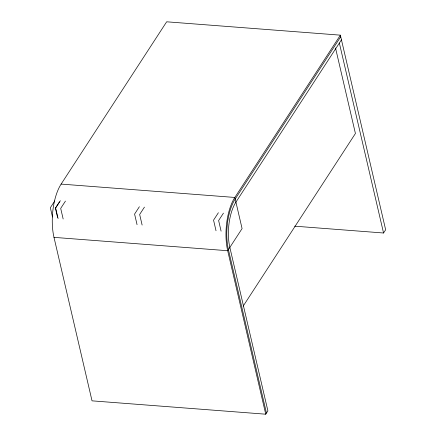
<?xml version="1.0" encoding="UTF-8"?>
<svg xmlns="http://www.w3.org/2000/svg" width="436" height="436" viewBox="0 0 436 436"><rect width="100%" height="100%" fill="white"/><g stroke="black" fill="none" stroke-linecap="round" stroke-linejoin="round"><path stroke-width="0.65" d="M341.453 39.829L235.925 202.124A32.553 13.505 -85.6 0 0 229.848 247.403L267.895 410.881L265.737 414.2L92.029 400.842L53.988 237.364A38.297 15.887 -85.6 0 1 61.133 184.09L166.661 21.8L340.363 35.158L385.653 229.777L383.555 233.004L294.665 226.17M54.789 200.887L50.347 207.721L52.505 216.997M59.487 201.846L55.41 208.114L57.574 217.39M60.375 200.707L55.634 208.01L58.092 218.589M65.444 201.1L60.697 208.397L63.16 218.981M139.373 206.735L134.593 214.081L137.057 224.665M144.436 207.127L139.662 214.468L142.125 225.052M218.376 212.741L213.558 220.153L216.027 230.764M223.445 213.133L218.627 220.545L221.096 231.151M340.363 35.158L234.835 197.454A38.297 15.887 -85.6 0 0 227.69 250.722L265.737 414.2M340.729 36.717L235.2 199.007A36.379 15.097 -85.6 0 0 228.41 249.615L266.456 413.094M243.097 306.236L355.422 133.492L335.518 47.971M61.133 184.09L234.835 197.454L242.084 228.589L227.69 250.722L53.988 237.364M339.355 43.06L383.555 233.004"/></g></svg>
